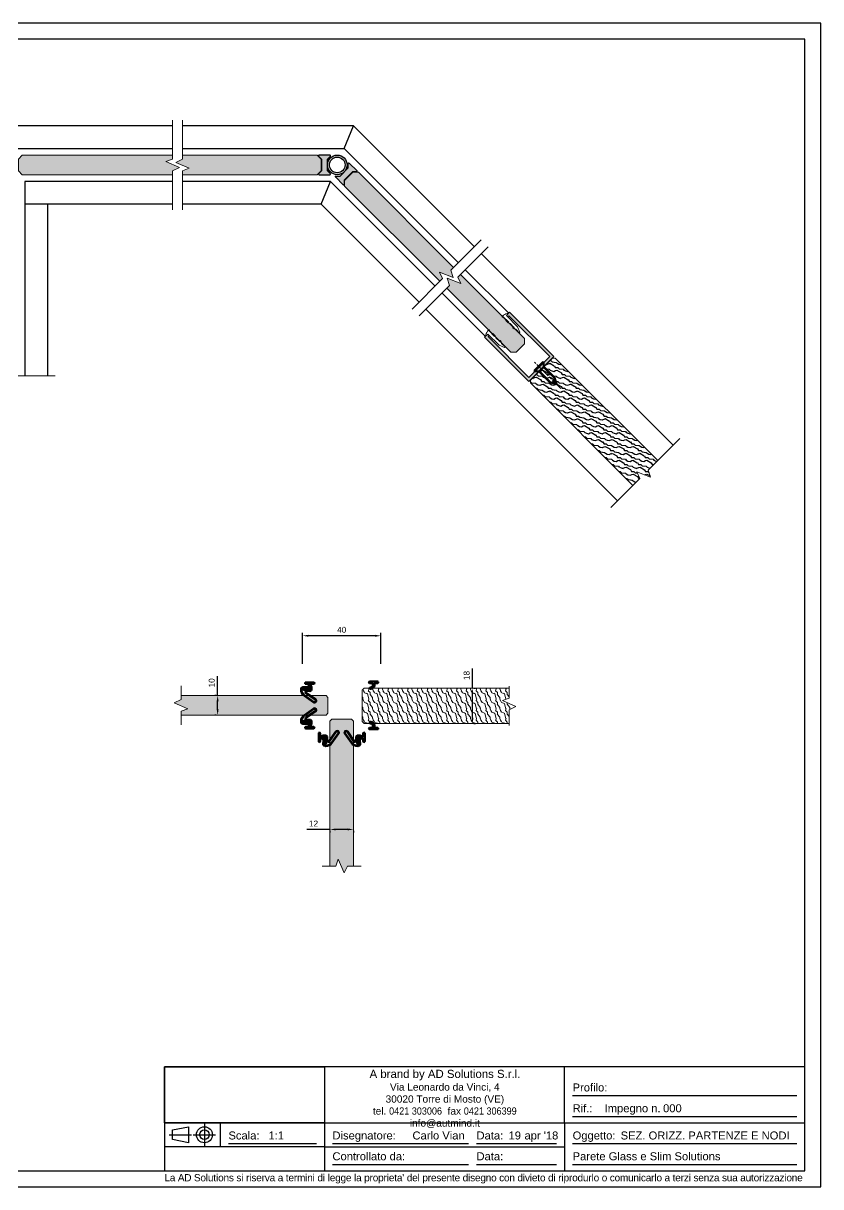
# Model space of a CAD drawing. Header units: millimetres. Extents: x 3136 to 3982, y 1458 to 2052.
# Drawn here: x 3575 to 3982, y 1458 to 2052 of the extents above; entities that cross this region are included whole.
import ezdxf

# ---------------------------------------------------------------- set-up
doc = ezdxf.new("R2010")
doc.units = ezdxf.units.MM
doc.linetypes.add('AM_ISO08W050', pattern=[18, 12, -1.5, 3, -1.5])
doc.linetypes.add('AM_ISO08W050x2', pattern=[9, 6, -0.75, 1.5, -0.75])
for name, color, linetype in [('48800_-_L2315', 7, 'Continuous'), ('48800_-_L3000', 7, 'Continuous'), ('_POLICARBONTAO_9', 7, 'Continuous'), ('Blocchi', 7, 'Continuous'), ('PARTENZA_VERTICA', 7, 'Continuous'), ('POLICARBONATO_MO', 7, 'Continuous'), ('quote', 3, 'Continuous')]:
    doc.layers.add(name, color=color, linetype=linetype)
for name, color, linetype, lineweight in [('ALUMINIUM', 7, 'Continuous', 30), ('AM_0N', 7, 'Continuous', 50), ('AM_4N', 3, 'Continuous', 25), ('AM_7N', 4, 'AM_ISO08W050', 25), ('GLASS & JOINTS', 250, 'Continuous', 13), ('NOTES', 7, 'Continuous', 15), ('SEALS', 252, 'Continuous', 15)]:
    doc.layers.add(name, color=color, linetype=linetype, lineweight=lineweight)
doc.layers.add('GLASS HATCH', color=7, linetype='Continuous', true_color=0xb8ffed, transparency=0.5)
doc.styles.get("Standard").update_dxf_attribs({"font": 'arial.ttf'})
doc.dimstyles.new('ISO-25$0', dxfattribs={"dimtxt": 3, "dimasz": 3, "dimexe": 1.5, "dimexo": 1.5, "dimgap": 1.5, "dimtad": 1, "dimtxsty": 'Standard', "dimcen": 2.5, "dimadec": 0, "dimazin": 0, "dimtfac": 1, "dimtmove": 0, "dimatfit": 3, "dimfxl": 0, "dimarcsym": 0})
picture_1 = doc.add_image_def('image1.jpg', size_in_pixel=(2362, 827))

# ---------------------------------------------------------------- blocks, each defined once
blk = doc.blocks.new('48800')
at = {"layer": '48800_-_L3000', "linetype": 'Continuous', "lineweight": 5}
h = blk.add_hatch(dxfattribs=at)
h.set_pattern_fill('LINE', color=3, scale=2, angle=45, style=0)
h.set_pattern_definition([(45, (-6239.775, -3270.2284), (-4.490128, 4.490128), [])])
edge = h.paths.add_edge_path()
edge.add_arc((9.4, 2.41), 0.897, 334.12953, 494.36432)
edge.add_line((8.77, 3.05), (5.44, -1.86))
edge.add_arc((4.92, -1.52), 0.632, 270, 326.69915, ccw=False)
edge.add_arc((5, -1.51), 0.64, 180.31288, 262.86787, ccw=False)
edge.add_line((4.36, -1.52), (4.39, -0.03))
edge.add_arc((3.39, -0.03), 1, 0, 90)
edge.add_line((3.39, 0.97), (2.4, 0.97))
edge.add_arc((2.4, 0.71), 0.253, 90, 120)
edge.add_line((2.27, 0.93), (1.59, 0.54))
edge.add_arc((1.47, 0.76), 0.253, 270, 300, ccw=False)
edge.add_line((1.47, 0.51), (1.01, 0.51))
edge.add_line((1.01, 0.51), (1.01, 0.41))
edge.add_line((1.01, 0.41), (1.47, 0.41))
edge.add_arc((1.47, 0.76), 0.353, 270, 300)
edge.add_line((1.64, 0.45), (2.32, 0.85))
edge.add_arc((2.4, 0.71), 0.153, 90, 120, ccw=False)
edge.add_line((2.4, 0.87), (3.39, 0.87))
edge.add_arc((3.39, -0.03), 0.9, 0.06989, 90, ccw=False)
edge.add_line((4.29, -0.03), (4.26, -1.51))
edge.add_arc((5, -1.51), 0.74, 180.20051, 263.35004)
edge.add_arc((4.92, -1.52), 0.732, 269.51182, 326.6433)
edge.add_line((5.53, -1.92), (8.85, 2.99))
edge.add_arc((9.4, 2.41), 0.797, -25.27845, 133.65847, ccw=False)
edge.add_line((10.12, 2.07), (6.71, -2.69))
edge.add_arc((3.54, -0.42), 3.9, 270, 324.43426, ccw=False)
edge.add_line((3.54, -4.32), (3.25, -4.32))
edge.add_arc((3.27, -3.48), 0.839, 196.69401, 268.73177, ccw=False)
edge.add_line((2.47, -3.72), (2.5, -1.15))
edge.add_arc((2.15, -1.15), 0.353, 359.88621, 420)
edge.add_line((2.32, -0.85), (1.64, -0.45))
edge.add_arc((1.47, -0.76), 0.353, 60, 90)
edge.add_line((1.47, -0.41), (1.01, -0.41))
edge.add_line((1.01, -0.41), (1.01, -0.51))
edge.add_line((1.01, -0.51), (1.47, -0.51))
edge.add_arc((1.47, -0.76), 0.253, 60, 90, ccw=False)
edge.add_line((1.59, -0.54), (2.27, -0.93))
edge.add_arc((2.15, -1.15), 0.253, 0, 60, ccw=False)
edge.add_line((2.4, -1.15), (2.37, -3.74))
edge.add_arc((3.27, -3.48), 0.939, 195.73271, 268.8012)
edge.add_line((3.25, -4.42), (3.54, -4.42))
edge.add_arc((3.54, -0.42), 4, 270, 324.43426)
edge.add_line((6.8, -2.75), (10.2, 2.02))
at = {"layer": '48800_-_L2315', "color": 3, "linetype": 'Continuous', "lineweight": 50}
for p, q in [((2.37, 0.86), (2.37, 0.81)), ((2.37, 0.38), (2.37, 0.33)), ((3.25, 0.87), (3.25, 0.82)), ((2.37, -0.45), (2.37, -0.5)), ((2.37, -0.81), (2.37, -0.88)), ((3.25, -0.09), (3.25, -0.17)), ((3.25, -3.38), (3.25, -3.43)), ((3.25, -4.27), (3.25, -4.32))]:
    blk.add_line(p, q, dxfattribs=at)
at = {"layer": '48800_-_L3000', "color": 3, "linetype": 'Continuous', "lineweight": 50}
for p, q in [((0, 2.02), (0, -2.02)), ((0.76, 0.63), (0.76, 2.02)), ((1.47, 0.51), (1.01, 0.51)), ((1.01, 0.51), (1.01, 0.41)), ((1.01, 0.41), (1.47, 0.41)), ((1.96, 0.38), (1.01, 0.38)), ((2.27, 0.93), (1.59, 0.54)), ((1.64, 0.45), (2.32, 0.85)), ((2.35, 0.8), (1.7, 0.43)), ((1.7, 0.43), (1.96, 0.43)), ((3.39, 0.97), (2.4, 0.97)), ((2.4, 0.87), (3.39, 0.87)), ((3.39, 0.82), (2.4, 0.82)), ((8.77, 3.05), (5.44, -1.86)), ((5.53, -1.92), (8.85, 2.99)), ((8.88, 2.95), (5.57, -1.95)), ((6.67, -2.66), (10.07, 2.09)), ((10.12, 2.07), (6.71, -2.69)), ((6.8, -2.75), (10.2, 2.02)), ((0.76, -2.02), (0.76, -0.63)), ((1.01, -0.38), (2, -0.38)), ((1.47, -0.41), (1.01, -0.41)), ((1.01, -0.41), (1.01, -0.51)), ((1.01, -0.51), (1.47, -0.51)), ((1.59, -0.54), (2.27, -0.93)), ((2.32, -0.85), (1.64, -0.45)), ((2, -0.43), (1.7, -0.43)), ((1.7, -0.43), (2.35, -0.8)), ((2.4, -1.15), (2.37, -3.74)), ((2.47, -3.72), (2.5, -1.15)), ((2.55, -1.15), (2.52, -3.72)), ((2.95, -3.02), (2.95, -1.38)), ((3, -1.38), (3, -3.02)), ((3.25, -4.27), (3.54, -4.27)), ((3.54, -4.32), (3.25, -4.32)), ((3.25, -4.42), (3.54, -4.42)), ((3.76, -3.02), (3.76, -1.42)), ((3.81, -1.42), (3.81, -3.02)), ((4.21, -1.51), (4.24, -0.03)), ((4.29, -0.03), (4.26, -1.51)), ((4.36, -1.52), (4.39, -0.03))]:
    blk.add_line(p, q, dxfattribs=at)
for centre, radius, start, end in [((0.38, 2.02), 0.379, 0, 180), ((1.01, 0.63), 0.253, 180, 270), ((1.47, 0.76), 0.253, 270, 300), ((1.47, 0.76), 0.353, 270, 300), ((1.96, -1.42), 1.85, 0, 90), ((1.96, -1.42), 1.8, 0, 90), ((2.4, 0.71), 0.253, 90, 120), ((2.4, 0.71), 0.153, 90, 120), ((2.4, 0.71), 0.103, 90, 120), ((3.39, -0.03), 1, 0, 90), ((3.39, -0.03), 0.9, 0.06989, 90), ((3.39, -0.03), 0.85, 0.10937, 90), ((9.4, 2.41), 0.897, 334.12953, 134.36432), ((9.4, 2.41), 0.797, 334.72155, 133.65847), ((9.4, 2.41), 0.747, 335.06135, 133.25328), ((0.38, -2.02), 0.379, 180, 0), ((1.01, -0.63), 0.253, 90, 180), ((1.47, -0.76), 0.353, 60, 90), ((1.47, -0.76), 0.253, 60, 90), ((2, -1.38), 1, 0, 90), ((2, -1.38), 0.95, 0, 90), ((2.15, -1.15), 0.253, 0, 60), ((2.15, -1.15), 0.353, 359.88621, 60), ((2.15, -1.15), 0.403, 359.84598, 60), ((3.27, -3.48), 0.939, 195.73271, 268.8012), ((3.27, -3.48), 0.839, 196.69401, 268.73177), ((3.27, -3.48), 0.789, 197.24238, 268.6922), ((3.38, -3.02), 0.429, 180, 0), ((3.38, -3.02), 0.379, 180, 0), ((3.54, -0.42), 3.85, 270, 324.43426), ((3.54, -0.42), 3.9, 270, 324.43426), ((3.54, -0.42), 4, 270, 324.43426), ((5, -1.51), 0.79, 180.15251, 263.54516), ((5, -1.51), 0.74, 180.20051, 263.35004), ((5, -1.51), 0.64, 180.31288, 262.86787), ((4.92, -1.52), 0.732, 269.51182, 326.6433), ((4.92, -1.52), 0.782, 269.31452, 326.61948), ((4.92, -1.52), 0.632, 270, 326.69915)]:
    blk.add_arc(centre, radius, start, end, dxfattribs=at)
at = {"layer": 'PARTENZA_VERTICA', "color": 3, "linetype": 'Continuous', "lineweight": 50}
for p, q in [((2.2, 0.72), (2.2, 0.77)), ((2.2, 0.36), (2.2, 0.41)), ((2.2, -0.45), (2.2, -0.4)), ((2.2, -0.77), (2.2, -0.72))]:
    blk.add_line(p, q, dxfattribs=at)
blk = doc.blocks.new('*D8')
at = {"layer": 'Defpoints', "color": 0, "transparency": 16777216}
for p in [(3674.68, 1708.98), (3673.89, 1698.98), (3674.68, 1698.98)]:
    blk.add_point(p, dxfattribs=at)
at = {"layer": 'quote', "color": 0, "lineweight": -2, "transparency": 16777216}
for p, q in [((3673.89, 1708.98), (3673.89, 1718.98)), ((3673.18, 1708.98), (3672.39, 1708.98)), ((3673.89, 1701.98), (3673.89, 1705.98)), ((3673.18, 1698.98), (3672.39, 1698.98))]:
    blk.add_line(p, q, dxfattribs=at)
at = {"layer": 'quote', "color": 0, "transparency": 16777216}
for points in [[(3673.39, 1705.98), (3674.39, 1705.98), (3673.89, 1708.98)], [(3673.39, 1701.98), (3674.39, 1701.98), (3673.89, 1698.98)]]:
    blk.add_solid(points, dxfattribs=at)
at = {"layer": 'quote', "color": 0, "transparency": 16777216, "insert": (3670.86, 1715.48), "char_height": 3, "attachment_point": 5, "rotation": 90}
blk.add_mtext('10', dxfattribs=at)
blk = doc.blocks.new('*D9')
at = {"layer": 'Defpoints', "color": 0, "transparency": 16777216}
for p in [(3731.21, 1641.45), (3743.21, 1641.45), (3743.21, 1640.66)]:
    blk.add_point(p, dxfattribs=at)
at = {"layer": 'quote', "color": 0, "lineweight": -2, "transparency": 16777216}
for p, q in [((3731.21, 1640.66), (3719.35, 1640.66)), ((3731.21, 1639.95), (3731.21, 1639.16)), ((3740.21, 1640.66), (3734.21, 1640.66)), ((3743.21, 1639.95), (3743.21, 1639.16))]:
    blk.add_line(p, q, dxfattribs=at)
at = {"layer": 'quote', "color": 0, "transparency": 16777216}
for points in [[(3734.21, 1641.16), (3734.21, 1640.16), (3731.21, 1640.66)], [(3740.21, 1641.16), (3740.21, 1640.16), (3743.21, 1640.66)]]:
    blk.add_solid(points, dxfattribs=at)
at = {"layer": 'quote', "color": 0, "transparency": 16777216, "insert": (3722.85, 1643.67), "char_height": 3, "attachment_point": 5}
blk.add_mtext('12', dxfattribs=at)
blk = doc.blocks.new('*D10')
at = {"layer": 'Defpoints', "color": 0, "transparency": 16777216}
for p in [(3803.24, 1712.75), (3803.24, 1694.75), (3804.02, 1694.75)]:
    blk.add_point(p, dxfattribs=at)
at = {"layer": 'quote', "color": 0, "lineweight": -2, "transparency": 16777216}
for p, q in [((3804.02, 1712.75), (3804.02, 1722.77)), ((3804.74, 1712.75), (3805.52, 1712.75)), ((3804.02, 1697.75), (3804.02, 1709.75)), ((3804.74, 1694.75), (3805.52, 1694.75))]:
    blk.add_line(p, q, dxfattribs=at)
at = {"layer": 'quote', "color": 0, "transparency": 16777216}
for points in [[(3803.52, 1709.75), (3804.52, 1709.75), (3804.02, 1712.75)], [(3803.52, 1697.75), (3804.52, 1697.75), (3804.02, 1694.75)]]:
    blk.add_solid(points, dxfattribs=at)
at = {"layer": 'quote', "color": 0, "transparency": 16777216, "insert": (3800.99, 1719.26), "char_height": 3, "attachment_point": 5, "rotation": 90}
blk.add_mtext('18', dxfattribs=at)
blk = doc.blocks.new('GUARNIZIONE PANNELLO CIECO')
at = {"layer": '48800_-_L3000', "color": 3, "linetype": 'Continuous', "lineweight": 50}
for p, q in [((-2.02, 0), (2.02, 0)), ((-0.63, -0.76), (-2.02, -0.76)), ((-0.38, -1.96), (-0.38, -1.01)), ((0.38, -1.01), (0.38, -2)), ((2.02, -0.76), (0.63, -0.76)), ((1.38, -3), (1.59, -3)), ((1.59, -3.76), (1.42, -3.76))]:
    blk.add_line(p, q, dxfattribs=at)
for centre, radius, start, end in [((-2.02, -0.38), 0.379, 90, 270), ((-0.63, -1.01), 0.253, 0, 90), ((1.42, -1.96), 1.8, 180, 270), ((0.63, -1.01), 0.253, 90, 180), ((1.38, -2), 1, 180, 270), ((1.59, -3.38), 0.379, 270, 90), ((2.02, -0.38), 0.379, 270, 90)]:
    blk.add_arc(centre, radius, start, end, dxfattribs=at)
blk = doc.blocks.new('PROFILO 30x18')
at = {"layer": '_POLICARBONTAO_9'}
h = blk.add_hatch(color=256, dxfattribs=at)
h.dxf.hatch_style = 1
h.paths.add_polyline_path([(-1.5, 7.5), (-1.5, -7.5), (-31, -7.5), (-31, -6.7), (-32, -6.7), (-32, -9), (0, -9), (0, 9), (-32, 9), (-32, 6.7), (-31, 6.7), (-31, 7.5)])
at = {"layer": 'ALUMINIUM'}
blk.add_lwpolyline([(-31, -7.5), (-31, -6.7), (-32, -6.7), (-32, -9), (0, -9), (0, 9), (-32, 9), (-32, 6.7), (-31, 6.7), (-31, 7.5), (-1.5, 7.5), (-1.5, -7.5)], close=True, dxfattribs=at)
blk = doc.blocks.new('vite TSPIC autofil 3.5x13')
at = {"layer": 'AM_0N'}
for points in [[(-1.75, 7.7), (0, 10.9)], [(-1.75, 7.7), (0, 10.9)], [(-1.75, 0), (-1.75, 7.7)], [(-1.75, 0), (-1.75, 7.7)], [(1.75, 7.7), (0, 10.9)], [(1.75, 7.7), (0, 10.9)], [(1.75, 0), (1.75, 7.7)], [(1.75, 0), (1.75, 7.7)], [(-1.75, 0), (1.75, 0)], [(1.75, 0), (3.22, -1.75)], [(-1.75, 0), (-3.22, -1.75)], [(-3.22, -1.75), (3.22, -1.75)], [(-3.22, -2.1), (-3.22, -1.75)], [(-3.22, -2.1), (-3.22, -1.75)], [(-3.22, -2.1), (3.22, -2.1)], [(3.22, -2.1), (3.22, -1.75)], [(3.22, -2.1), (3.22, -1.75)]]:
    blk.add_lwpolyline(points, dxfattribs=at)
at = {"layer": 'AM_4N'}
for points in [[(-1.32, 8.49), (-1.32, 0)], [(-1.32, 8.49), (1.32, 8.49)], [(-1.32, 8.49), (-1.32, 0)], [(-1.32, 8.49), (1.32, 8.49)], [(1.32, 8.49), (1.32, 0)], [(1.32, 8.49), (1.32, 0)]]:
    blk.add_lwpolyline(points, dxfattribs=at)
at = {"layer": 'AM_7N', "linetype": 'AM_ISO08W050x2'}
blk.add_lwpolyline([(0, 13.9), (0, -5.1)], dxfattribs=at)
blk = doc.blocks.new('POLICARBONATO 10 - H -')
at = {"layer": '_POLICARBONTAO_9'}
h = blk.add_hatch(color=256, dxfattribs=at)
h.dxf.hatch_style = 1
h.paths.add_polyline_path([(-1.28, 5, 0.668179), (-1.49, 4.49), (0, 3), (0, -3), (-1.49, -4.49, 0.668179), (-1.28, -5), (4.28, -5, 0.668179), (4.49, -4.49), (3, -3), (3, 3), (4.49, 4.49, 0.668179), (4.28, 5)])
for p, q in [((0, 3), (-1.49, 4.49)), ((0, 3), (0, -3)), ((4.49, 4.49), (3, 3)), ((3, -3), (3, 3))]:
    blk.add_line(p, q, dxfattribs=at)
at = {"layer": 'POLICARBONATO_MO'}
for p, q in [((4.28, 5), (-1.28, 5)), ((-1.49, -4.49), (0, -3)), ((-1.28, -5), (4.28, -5)), ((3, -3), (4.49, -4.49))]:
    blk.add_line(p, q, dxfattribs=at)
for centre, start, end in [((-1.28, 4.7), 90, 225), ((4.28, 4.7), 315, 90), ((-1.28, -4.7), 135, 270), ((4.28, -4.7), 270, 45)]:
    blk.add_arc(centre, 0.3, start, end, dxfattribs=at)
blk = doc.blocks.new('TONDO Ø10 POLICARB')
at = {"layer": '_POLICARBONTAO_9'}
h = blk.add_hatch(color=256, dxfattribs=at)
h.dxf.hatch_style = 1
h.paths.add_polyline_path([(-5, 0, 1), (5, 0, 1)])
h.paths.add_polyline_path([(4, 0, -1), (-4, 0, -1)], flags=16)
for radius in [5, 4]:
    blk.add_circle((0, 0), radius, dxfattribs=at)
blk = doc.blocks.new('*U31')
at = {"color": 4, "char_height": 5, "attachment_point": 1}
for s, width, insert in [('Profilo:', 21.1789, (5, -10.48)), ('Rif.:', 14.5881, (5, -23.48)), ('Impegno n.', 36.2116, (25, -23.48)), ('000', 152.2634, (61.5, -23.48))]:
    blk.add_mtext_dynamic_manual_height_columns(s, width=width, gutter_width=12.5, heights=[0], dxfattribs=dict(at, insert=insert))
blk = doc.blocks.new('INDICAZIONE')
at = {"color": 6}
for p, q in [((-22, 0), (-8, 0)), ((-7, 0), (7, 0)), ((0, 7), (0, -7))]:
    blk.add_line(p, q, dxfattribs=at)
blk.add_lwpolyline([(-10, 5), (-10, -5), (-20, -3), (-20, 3), (-10, 5)], dxfattribs=at)
for radius in [5, 3]:
    blk.add_circle((0, 0), radius, dxfattribs=at)
blk = doc.blocks.new('*U33')
at = {"color": 6}
for p, q in [((99.96, 30), (99.96, 15)), ((99.96, 15), (0, 15)), ((99.96, 15), (250, 15)), ((99.96, 15), (99.96, 0)), ((250, 15), (250, 0)), ((104.96, 3.94), (189.96, 3.94)), ((194.96, 3.94), (245, 3.94)), ((255, 3.94), (395, 3.94))]:
    blk.add_line(p, q, dxfattribs=at)
at = {"color": 4, "char_height": 5, "attachment_point": 1}
for s, width, insert in [('Oggetto:', 14.5881, (255, 24.52)), ('Controllato da:', 44.8692, (104.96, 11.52)), ('Data:', 14.5881, (194.96, 11.52))]:
    blk.add_mtext_dynamic_manual_height_columns(s, width=width, gutter_width=12.5, heights=[0], dxfattribs=dict(at, insert=insert))
blk = doc.blocks.new('*U34')
at = {"color": 4, "attachment_point": 1}
for s, width, insert, char_height in [('\\pi28.2032;{\\H0.9945x;A brand by AD Solutions S.r.l.\\P\\pi40.93367;\\H0.88235x;Via Leonardo da Vinci, 4\\P\\pi38.22784;30020 Torre di Mosto (VE)\\P\\pi30.28043;tel. \\W0.9;0421 303006\\W1;  fax \\W0.9;0421 306399\\W1;\\P\\pi53.36388;info@autmind.it}', 150.0363, (99.96, -1.94), 5.1282), ('Carlo Vian', 152.2634, (154.96, -40.48), 5)]:
    blk.add_mtext_dynamic_manual_height_columns(s, width=width, gutter_width=12.5, heights=[0], dxfattribs=dict(at, insert=insert, char_height=char_height))
at = {"insert": (0, -67.1), "char_height": 4.5, "attachment_point": 1}
blk.add_mtext_dynamic_manual_height_columns("{\\T0.96;\\C4;La AD Solutions si riserva a termini di legge la proprieta' del presente disegno con divieto di riprodurlo o comunicarlo a terzi senza sua autorizzazione}", width=437.3595, gutter_width=12.5, heights=[0], dxfattribs=at)
at = {"color": 6}
image = blk.add_image(picture_1, insert=(0, -35), size_in_units=(99.96, 35), dxfattribs=at)
image.dxf.flags = 7
blk = doc.blocks.new('*U30')
at = {"color": 4, "insert": (65, -40.48), "char_height": 5, "attachment_point": 1}
blk.add_mtext_dynamic_manual_height_columns('1:1', width=29.9637, gutter_width=12.5, heights=[0], dxfattribs=at)
blk = doc.blocks.new('*U29')
at = {"color": 4, "insert": (214.96, -40.48), "char_height": 5, "attachment_point": 1}
blk.add_mtext_dynamic_manual_height_columns('19', width=12.6891, gutter_width=12.5, heights=[0], dxfattribs=at)
blk = doc.blocks.new('*U32')
at = {"color": 4, "insert": (214.96, -40.48), "char_height": 5, "attachment_point": 1}
blk.add_mtext_dynamic_manual_height_columns('\\pt10;^Iapr', width=27.1768, gutter_width=12.5, heights=[0], dxfattribs=at)
blk = doc.blocks.new('DATA - ANNO')
at = {"color": 4, "insert": (214.96, -40.48), "char_height": 5, "attachment_point": 1}
blk.add_mtext_dynamic_manual_height_columns("\\pt20,21,22;^I^I^I'18", width=152.2634, gutter_width=12.5, heights=[0], dxfattribs=at)
blk = doc.blocks.new('Cartiglio A3')
at = {"color": 6}
for points in [[(0, 726.876), (0, 0), (1034.376, 0), (1034.376, 726.876)], [(10, 716.876), (10, 10), (1024.376, 10), (1024.376, 716.876)]]:
    blk.add_lwpolyline(points, close=True, dxfattribs=at)
blk = doc.blocks.new('*U35')
at = {"color": 4, "insert": (0, 7.59), "char_height": 5, "attachment_point": 1}
blk.add_mtext_dynamic_manual_height_columns('Parete Glass e Slim Solutions', width=152.2634, gutter_width=12.5, heights=[0], dxfattribs=at)
blk = doc.blocks.new('*D49')
at = {"layer": 'Defpoints', "color": 0, "transparency": 16777216}
for p in [(3717.21, 1739.53), (3717.21, 1723.68), (3757.21, 1723.68)]:
    blk.add_point(p, dxfattribs=at)
at = {"layer": 'quote', "color": 0, "lineweight": -2, "transparency": 16777216}
for p, q in [((3717.21, 1725.18), (3717.21, 1741.03)), ((3757.21, 1725.18), (3757.21, 1741.03)), ((3754.21, 1739.53), (3720.21, 1739.53))]:
    blk.add_line(p, q, dxfattribs=at)
at = {"layer": 'quote', "color": 0, "transparency": 16777216}
for points in [[(3720.21, 1740.03), (3720.21, 1739.03), (3717.21, 1739.53)], [(3754.21, 1740.03), (3754.21, 1739.03), (3757.21, 1739.53)]]:
    blk.add_solid(points, dxfattribs=at)
at = {"layer": 'quote', "color": 0, "transparency": 16777216, "insert": (3737.21, 1742.56), "char_height": 3, "attachment_point": 5}
blk.add_mtext('40', dxfattribs=at)

msp = doc.modelspace()

# ---------------------------------------------------------------- hatches: boundary and pattern name
h = msp.add_hatch()
h.set_pattern_fill('LEGNO5', color=44, scale=5, angle=45, pattern_type=2)
h.set_pattern_definition([(18.4349, (112.8952, 3048.6892), (-7.0710695, 7.6e-06), [0.67082, -10.50952]), (329.5742, (113.53162, 3048.90137), (-120.2081354788, 70.7107110591), [2.58312, -255.72871]), (297.4744, (112.22347, 3051.12876), (38.890832817, -74.246230342), [0.996245, -98.62805]), (360, (112.683, 3050.245), (3.535535, 3.535535), [1.27279, -5.798275]), (315, (113.956, 3050.245), (7.071068, -3e-15), [0.95, -4.05]), (354.0939, (114.62763, 3049.57312), (70.710684983, -7.071017886), [2.061555, -101.01609]), (315, (116.678, 3049.361), (7.071068, -3e-15), [0.6, -4.4]), (332.5256, (113.56697, 3052.47226), (-74.246230342, 38.890832817), [0.996245, -98.62805]), (348.6901, (114.4509, 3052.0126), (-10.60660487, 3.53552762), [1.081665, -16.94609]), (24.7751, (115.51151, 3051.8005), (53.033028388, 24.748698199), [1.012425, -100.22986])])
h.paths.add_polyline_path([(3885.859, 1816.276), (3889.457, 1819.874), (3887.912, 1823.186), (3894.89, 1820.451), (3893.699, 1824.117), (3898.587, 1829.004), (3846.257, 1881.334), (3844.843, 1881.334), (3833.529, 1870.02), (3833.529, 1868.606)])
at = {"layer": 'GLASS & JOINTS'}
h = msp.add_hatch(dxfattribs=at)
h.set_pattern_fill('LEGNO5', color=44, scale=5, pattern_type=2)
h.set_pattern_definition([(333.4349, (209.8065, 875.1226), (-4.9999958, 5.0000065), [0.67082, -10.50952]), (284.5742, (210.406465, 874.8226), (-34.9999644584, 135.0000110433), [2.58312, -255.72871]), (252.4744, (211.05646, 877.3226), (-25.000041342, -79.999984564), [0.996245, -98.62805]), (315, (210.7565, 876.3726), (5.0000015, -1e-15), [1.27279, -5.798275]), (270, (211.6565, 875.4726), (5, -5), [0.95, -4.05]), (309.0939, (211.65646, 874.5226), (45.000040157, -54.99996955), [2.061555, -101.01609]), (270, (212.9565, 872.9226), (5, -5), [0.6, -4.4]), (287.5256, (212.95646, 877.3226), (-25.000041342, 79.999984564), [0.996245, -98.62805]), (303.6901, (213.2565, 876.3726), (-5.00000667, 9.9999978), [1.081665, -16.94609]), (339.7751, (213.85646, 875.4726), (54.999986322, -20.000041678), [1.012425, -100.22986])])
h.paths.add_polyline_path([(3748.707, 1712.752), (3747.707, 1711.752), (3747.707, 1695.752), (3748.707, 1694.752), (3822.713, 1694.752), (3822.713, 1701.664), (3826.147, 1703.414), (3819.278, 1706.414), (3822.713, 1707.664), (3822.713, 1712.752)])
at = {"layer": 'GLASS HATCH'}
h = msp.add_hatch(color=256, dxfattribs=at)
h.dxf.hatch_style = 1
h.paths.add_polyline_path([(3650.908, 1974.922), (3650.882, 1976.955), (3654.342, 1978.654), (3647.473, 1981.654), (3650.908, 1982.904), (3650.908, 1984.922), (3574.158, 1984.922), (3572.158, 1982.922), (3572.158, 1976.922), (3574.158, 1974.922)])
h = msp.add_hatch(color=256, dxfattribs=at)
h.dxf.hatch_style = 1
h.paths.add_polyline_path([(3655.908, 1984.922), (3655.933, 1982.889), (3652.473, 1981.19), (3659.342, 1978.19), (3655.908, 1976.94), (3655.908, 1974.922), (3724.691, 1974.922), (3726.691, 1976.922), (3726.691, 1982.922), (3724.691, 1984.922)])
h = msp.add_hatch(color=256, dxfattribs=at)
h.dxf.hatch_style = 1
h.paths.add_polyline_path([(3794.361, 1927.573), (3792.906, 1926.154), (3794.151, 1922.505), (3787.173, 1925.241), (3788.717, 1921.929), (3787.29, 1920.502), (3738.653, 1969.139), (3738.653, 1971.967), (3742.896, 1976.21), (3745.724, 1976.21)])
h = msp.add_hatch(color=256, dxfattribs=at)
h.dxf.hatch_style = 1
h.paths.add_polyline_path([(3790.826, 1916.966), (3792.281, 1918.385), (3791.036, 1922.033), (3798.014, 1919.298), (3796.47, 1922.61), (3797.897, 1924.037), (3830.601, 1891.333), (3830.601, 1888.505), (3826.358, 1884.262), (3823.529, 1884.262)])
h = msp.add_hatch(color=256, dxfattribs=at)
h.dxf.hatch_style = 1
h.paths.add_polyline_path([(3729.207, 1698.975), (3730.207, 1699.975), (3730.207, 1707.975), (3729.207, 1708.975), (3655.201, 1708.975), (3655.201, 1706.993), (3651.767, 1705.243), (3658.636, 1702.243), (3655.201, 1700.993), (3655.201, 1698.975)])
h = msp.add_hatch(color=256, dxfattribs=at)
h.dxf.hatch_style = 1
h.paths.add_polyline_path([(3742.207, 1696.975), (3743.207, 1695.975), (3743.207, 1621.97), (3740.225, 1621.97), (3738.475, 1618.535), (3735.475, 1625.404), (3734.225, 1621.97), (3731.207, 1621.97), (3731.207, 1695.975), (3732.207, 1696.975)])

# ---------------------------------------------------------------- linework, layer by layer
at = {"color": 6}
for p, q in [((3851.019, 1490.93), (3851.019, 1519.532)), ((3855.105, 1504.773), (3969.512, 1504.773)), ((3855.105, 1494.149), (3969.512, 1494.149)), ((3646.72, 1490.93), (3851.019, 1490.93)), ((3675.321, 1478.672), (3675.321, 1490.93)), ((3851.019, 1490.93), (3973.598, 1490.93)), ((3851.019, 1490.93), (3851.019, 1478.672)), ((3679.407, 1480.257), (3724.324, 1480.257)), ((3732.496, 1480.257), (3801.957, 1480.257)), ((3806.043, 1480.257), (3846.933, 1480.257)), ((3855.105, 1480.257), (3969.512, 1480.257))]:
    msp.add_line(p, q, dxfattribs=at)
msp.add_lwpolyline([(3973.598, 1519.532), (3646.72, 1519.532), (3646.72, 1466.414), (3973.598, 1466.414)], close=True, dxfattribs=at)
at = {"layer": 'Blocchi', "color": 2}
for p, q in [((3650.908, 1999.922), (3483.308, 1999.922)), ((3743.225, 1999.922), (3655.908, 1999.922)), ((3738.42, 1988.322), (3743.225, 1999.922)), ((3743.225, 1999.922), (3804.968, 1938.179)), ((3483.308, 1988.322), (3650.908, 1988.322)), ((3655.908, 1988.322), (3738.42, 1988.322)), ((3738.42, 1988.322), (3796.766, 1929.977)), ((3650.908, 1971.522), (3575.508, 1971.522)), ((3575.508, 1971.522), (3575.508, 1872.222)), ((3731.461, 1971.522), (3655.908, 1971.522)), ((3726.657, 1959.922), (3731.461, 1971.522)), ((3784.886, 1918.097), (3731.461, 1971.522)), ((3650.908, 1959.922), (3575.508, 1959.922)), ((3587.108, 1959.922), (3587.108, 1872.222)), ((3726.657, 1959.922), (3655.908, 1959.922)), ((3726.657, 1959.922), (3776.684, 1909.895)), ((3906.365, 1836.782), (3808.503, 1934.644)), ((3800.301, 1926.441), (3822.498, 1904.244)), ((3810.619, 1892.365), (3788.422, 1914.562)), ((3878.081, 1808.498), (3780.219, 1906.359))]:
    msp.add_line(p, q, dxfattribs=at)
at = {"layer": 'GLASS & JOINTS', "linetype": 'Continuous'}
for p, q in [((3893.699, 1824.117), (3909.9, 1840.318)), ((3894.89, 1820.451), (3893.699, 1824.117)), ((3874.545, 1804.963), (3889.457, 1819.874)), ((3889.457, 1819.874), (3887.912, 1823.186)), ((3887.912, 1823.186), (3894.89, 1820.451))]:
    msp.add_line(p, q, dxfattribs=at)
for points in [[(3650.908, 2002.802), (3650.908, 1982.904), (3647.473, 1981.654), (3654.342, 1978.654), (3650.908, 1976.904), (3650.908, 1957.043)], [(3655.908, 1957.043), (3655.908, 1976.94), (3659.342, 1978.19), (3652.473, 1981.19), (3655.908, 1982.94), (3655.908, 2002.802)], [(3773.148, 1906.359), (3788.717, 1921.929), (3787.173, 1925.241), (3794.151, 1922.505), (3792.96, 1926.171), (3808.503, 1941.715)], [(3812.039, 1938.179), (3796.47, 1922.61), (3798.014, 1919.298), (3791.036, 1922.033), (3792.227, 1918.368), (3776.684, 1902.824)], [(3591.027, 1872.222), (3570.09, 1872.222), (3568.84, 1875.656), (3565.84, 1868.788), (3564.09, 1872.222), (3543.189, 1872.222)], [(3655.201, 1693.993), (3655.201, 1700.993), (3658.636, 1702.243), (3651.767, 1705.243), (3655.201, 1706.993), (3655.201, 1713.993)], [(3655.201, 1698.975), (3729.207, 1698.975), (3730.207, 1699.975), (3730.207, 1707.975), (3729.207, 1708.975), (3655.201, 1708.975)], [(3731.207, 1621.97), (3731.207, 1695.975), (3732.207, 1696.975), (3742.207, 1696.975), (3743.207, 1695.975), (3743.207, 1621.97)], [(3727.225, 1621.97), (3734.225, 1621.97), (3735.475, 1625.404), (3738.475, 1618.535), (3740.225, 1621.97), (3747.225, 1621.97)]]:
    msp.add_lwpolyline(points, dxfattribs=at)
at = {"layer": 'GLASS & JOINTS'}
for points in [[(3650.908, 1984.922), (3574.158, 1984.922), (3572.158, 1982.922), (3572.158, 1976.922), (3574.158, 1974.922), (3650.908, 1974.922)], [(3655.908, 1974.922), (3724.691, 1974.922), (3726.691, 1976.922), (3726.691, 1982.922), (3724.691, 1984.922), (3655.908, 1984.922)], [(3787.29, 1920.502), (3738.653, 1969.139), (3738.653, 1971.967), (3742.896, 1976.21), (3745.724, 1976.21), (3794.361, 1927.573)], [(3797.897, 1924.037), (3830.601, 1891.333), (3830.601, 1888.505), (3826.358, 1884.262), (3823.529, 1884.262), (3790.826, 1916.966)]]:
    msp.add_lwpolyline(points, dxfattribs=at)
at = {"layer": 'GLASS & JOINTS', "color": 44}
for points in [[(3885.859, 1816.276), (3833.529, 1868.606), (3833.529, 1870.02), (3844.843, 1881.334), (3846.257, 1881.334), (3898.587, 1829.004)], [(3822.713, 1712.752), (3748.707, 1712.752), (3747.707, 1711.752), (3747.707, 1695.752), (3748.707, 1694.752), (3822.713, 1694.752)]]:
    msp.add_lwpolyline(points, dxfattribs=at)
at = {"layer": 'NOTES', "color": 44, "linetype": 'Continuous'}
msp.add_lwpolyline([(3822.713, 1713.84), (3822.713, 1707.664), (3819.278, 1706.414), (3826.147, 1703.414), (3822.713, 1701.664), (3822.713, 1693.664)], dxfattribs=at)
at = {"layer": 'SEALS', "linetype": 'Continuous'}
for points in [[(3819.159, 1902.387), (3819.379, 1902.716), (3819.159, 1902.387, 0.3822383), (3819.395, 1902.118), (3819.395, 1902.118, 0.1251339), (3819.52, 1902.151), (3819.723, 1902.353), (3819.899, 1902.176), (3822.463, 1899.613), (3821.148, 1900.928, 0.5500798), (3821.003, 1900.429), (3822.141, 1899.291), (3823.17, 1898.906), (3825.291, 1896.784), (3824.895, 1897.18, 0.6283388), (3824.663, 1896.769), (3824.78, 1896.652), (3825.273, 1896.159), (3826.087, 1895.989), (3827.854, 1894.221), (3828.119, 1894.486), (3827.041, 1897.297), (3821.296, 1903.042), (3821.974, 1903.721, 0.7851769), (3821.722, 1904.136, 0.1197344), (3819.379, 1902.716), (3819.379, 1902.716)], [(3812.476, 1895.704), (3812.147, 1895.484), (3812.476, 1895.704, -0.3822383), (3812.745, 1895.468), (3812.745, 1895.468, -0.1251339), (3812.712, 1895.343), (3812.51, 1895.14), (3812.687, 1894.964), (3815.25, 1892.4), (3813.935, 1893.715, -0.5500798), (3814.434, 1893.86), (3815.572, 1892.722), (3815.957, 1891.693), (3818.079, 1889.572), (3817.683, 1889.968, -0.6283388), (3818.094, 1890.2), (3818.211, 1890.083), (3818.704, 1889.59), (3818.874, 1888.776), (3820.642, 1887.009), (3820.377, 1886.743), (3817.566, 1887.822), (3811.821, 1893.567), (3811.142, 1892.889, -0.7851769), (3810.727, 1893.141, -0.1197344), (3812.147, 1895.484), (3812.147, 1895.484)]]:
    msp.add_lwpolyline(points, format="xyb", dxfattribs=at)

# ---------------------------------------------------------------- block references
at = {"xscale": 0.8171957802981612, "yscale": 0.8171957802981612, "zscale": 0.8171957802981612}
for name, p in [('Cartiglio A3', (3136.482, 1458.242)), ('*U34', (3646.72, 1519.532)), ('*U33', (3646.72, 1466.414)), ('INDICAZIONE', (3667.149, 1484.801)), ('*U30', (3646.72, 1519.532)), ('*U29', (3646.72, 1519.532)), ('*U32', (3646.72, 1519.532)), ('DATA - ANNO', (3646.72, 1519.532)), ('*U35', (3855.105, 1469.633))]:
    msp.add_blockref(name, p, dxfattribs=at)
at = {"xscale": -1}
for name, p, rotation in [('vite TSPIC autofil 3.5x13', (3839.205, 1875.658), 225), ('48800', (3720.907, 1692.234), 270)]:
    msp.add_blockref(name, p, dxfattribs=dict(at, rotation=rotation))
for name, p, rotation in [('48800', (3720.907, 1715.717), 270), ('GUARNIZIONE PANNELLO CIECO', (3753.507, 1691.775), 180)]:
    msp.add_blockref(name, p, dxfattribs=dict(rotation=rotation))
for name, p in [('GUARNIZIONE PANNELLO CIECO', (3753.507, 1716.175)), ('48800', (3748.949, 1687.675))]:
    msp.add_blockref(name, p, dxfattribs=at)
msp.add_blockref('48800', (3725.466, 1687.675))
at = {"color": 6, "xscale": 0.8171957802981612, "yscale": 0.8171957802981612, "zscale": 0.8171957802981612}
msp.add_blockref('*U31', (3851.019, 1519.532), dxfattribs=at)
at = {"layer": '_POLICARBONTAO_9'}
msp.add_blockref('TONDO Ø10 POLICARB', (3734.941, 1979.922), dxfattribs=at)
at = {"layer": '_POLICARBONTAO_9', "rotation": 315}
msp.add_blockref('PROFILO 30x18', (3839.186, 1875.677), dxfattribs=at)
at = {"layer": 'POLICARBONATO_MO'}
msp.add_blockref('POLICARBONATO 10 - H -', (3726.941, 1979.922), dxfattribs=at)
at = {"layer": 'POLICARBONATO_MO', "rotation": 315}
msp.add_blockref('POLICARBONATO 10 - H -', (3738.476, 1976.387), dxfattribs=at)

# ---------------------------------------------------------------- texts
at = {"color": 4, "attachment_point": 1}
for s, width, insert, char_height in [('Scala:', 14.5881, (3679.407, 1486.453), 4.086), ('Disegnatore:', 14.5881, (3732.496, 1486.453), 4.08598), ('Data:', 14.5881, (3806.043, 1486.453), 4.086), ('SEZ. ORIZZ. PARTENZE E NODI', 152.26344, (3879.62, 1486.453), 4.08598)]:
    msp.add_mtext_dynamic_manual_height_columns(s, width=width, gutter_width=12.5, heights=[0], dxfattribs=dict(at, insert=insert, char_height=char_height))

# ---------------------------------------------------------------- dimensions: what is measured, and where the dimension line sits
at = {"layer": 'quote'}
dim = msp.add_linear_dim(base=(3717.207, 1739.533), p1=(3757.207, 1723.675), p2=(3717.207, 1723.675), dimstyle='ISO-25$0', dxfattribs=at)
dim.commit()
dim.dimension.update_dxf_attribs({"geometry": '*D49', "text_midpoint": (3737.207, 1742.564)})
for base, p1, p2, angle, picture, middle in [((3804.022, 1694.752), (3803.235, 1712.752), (3803.235, 1694.752), 270, '*D10', (3804.022, 1719.263)), ((3673.892, 1698.975), (3674.679, 1708.975), (3674.679, 1698.975), 90, '*D8', (3673.892, 1715.478))]:
    dim = msp.add_linear_dim(base=base, p1=p1, p2=p2, angle=angle, dimstyle='ISO-25$0', dxfattribs=at)
    dim.commit()
    dim.dimension.update_dxf_attribs({"geometry": picture, "text_midpoint": middle, "dimtype": 160})
dim = msp.add_linear_dim(base=(3743.207, 1640.66), p1=(3731.207, 1641.447), p2=(3743.207, 1641.447), dimstyle='ISO-25$0', dxfattribs=at)
dim.commit()
dim.dimension.update_dxf_attribs({"geometry": '*D9', "text_midpoint": (3722.845, 1640.66), "dimtype": 160})

doc.saveas('drawing.dxf')
